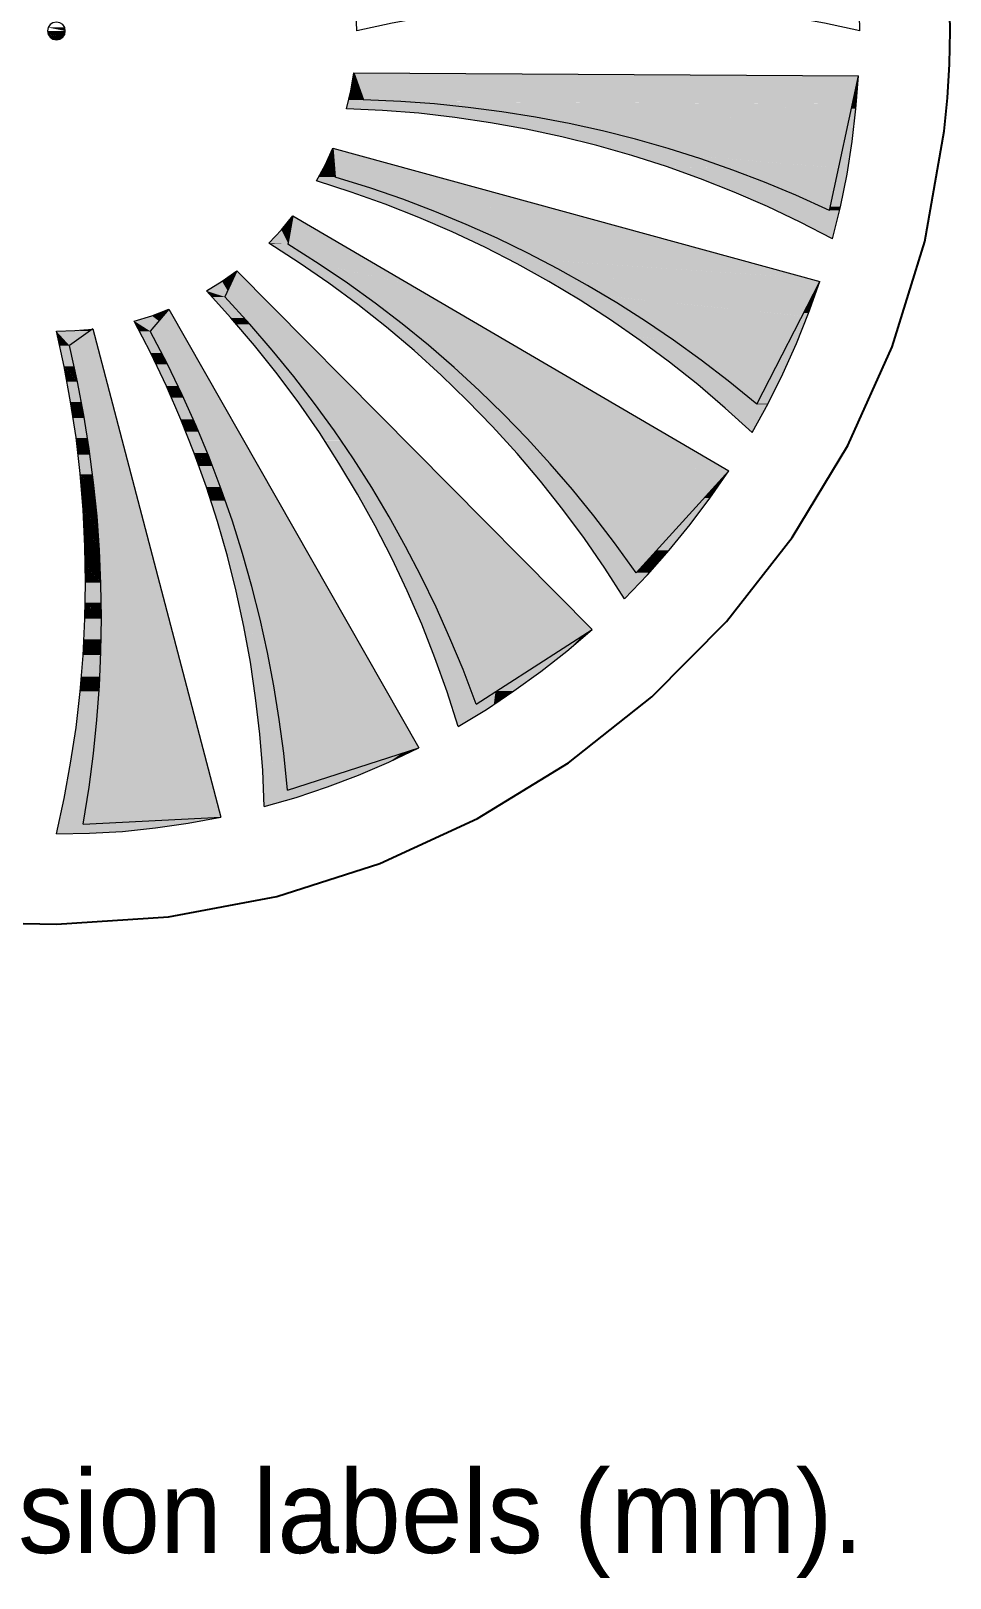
# Model space of a CAD drawing. Extents: x 0 to 244, y -13 to 257.
# Drawn here: x 199.2 to 243.5, y -13.2 to 61.3 of the extents above; entities that cross this region are included whole.
import ezdxf

# ---------------------------------------------------------------- set-up
doc = ezdxf.new("R2010")
doc.units = 0
for name, color, linetype in [('FILL', 8, 'Continuous'), ('GEOMETRY', 7, 'Continuous'), ('NOTE', 1, 'Continuous')]:
    doc.layers.add(name, color=color, linetype=linetype)

msp = doc.modelspace()

# ---------------------------------------------------------------- hatches: boundary and pattern name
at = {"layer": 'FILL'}
for points in [[(200.05, 61.179), (200.847, 61.179), (200.019, 61.347)], [(200.019, 61.347), (200.847, 61.179), (200.877, 61.347)], [(200.051, 61.513), (200.878, 61.346), (200.848, 61.513)], [(200.051, 61.179), (200.755, 61.04), (200.848, 61.179)], [(200.143, 61.039), (200.755, 61.039), (200.051, 61.178)], [(200.281, 60.948), (200.618, 60.948), (200.142, 61.039)], [(200.143, 61.039), (200.618, 60.948), (200.755, 61.039)], [(200.281, 60.948), (200.448, 60.918), (200.617, 60.948)], [(214.628, 58.467), (215.088, 58.467), (214.75, 59.186)], [(214.75, 59.185), (214.827, 59.185), (214.781, 59.325)], [(214.75, 59.186), (215.088, 58.467), (214.827, 59.186)], [(214.827, 59.185), (239.081, 59.185), (214.781, 59.325)], [(214.827, 59.186), (215.24, 58.023), (238.836, 58.023)], [(214.827, 59.186), (239.081, 59.186), (238.836, 58.023)], [(238.928, 58.467), (239.035, 58.467), (239.081, 59.186)], [(214.52, 58.023), (215.24, 58.023), (214.628, 58.467)], [(214.628, 58.467), (215.24, 58.023), (215.088, 58.467)], [(238.744, 57.595), (238.958, 57.595), (238.928, 58.467)], [(238.927, 58.467), (238.958, 57.595), (239.034, 58.467)], [(214.428, 57.626), (220.583, 57.626), (214.474, 57.824)], [(214.428, 57.595), (220.782, 57.595), (214.428, 57.627)], [(214.428, 57.626), (220.782, 57.594), (220.583, 57.626)], [(216.157, 57.519), (221.38, 57.519), (214.428, 57.595)], [(214.428, 57.595), (221.38, 57.519), (220.782, 57.595)], [(214.474, 57.824), (218.807, 57.824), (214.505, 57.946)], [(214.474, 57.824), (220.583, 57.626), (218.807, 57.824)], [(214.506, 57.947), (217.032, 57.947), (214.52, 58.023)], [(214.506, 57.947), (218.808, 57.825), (217.031, 57.947)], [(214.519, 58.022), (217.032, 57.946), (215.24, 58.022)], [(217.032, 57.947), (238.819, 57.947), (215.24, 58.023)], [(215.24, 58.022), (238.819, 57.946), (238.836, 58.022)], [(217.859, 57.38), (222.36, 57.38), (216.158, 57.519)], [(216.158, 57.518), (222.36, 57.379), (221.38, 57.518)], [(217.032, 57.947), (238.79, 57.825), (238.819, 57.947)], [(218.807, 57.824), (238.791, 57.824), (217.032, 57.946)], [(220.583, 57.626), (238.744, 57.626), (218.807, 57.824)], [(218.808, 57.824), (238.745, 57.626), (238.79, 57.824)], [(222.36, 57.38), (238.698, 57.38), (220.583, 57.627)], [(220.583, 57.626), (238.697, 57.379), (238.743, 57.626)], [(238.407, 56.019), (238.774, 56.019), (238.744, 57.595)], [(238.744, 57.595), (238.775, 56.019), (238.958, 57.595)], [(217.859, 57.38), (222.376, 57.38)], [(217.859, 57.38), (222.376, 57.38)], [(219.634, 57.182), (223.524, 57.182), (217.904, 57.38)], [(217.904, 57.38), (223.524, 57.182), (222.376, 57.38)], [(220.323, 57.09), (224.12, 57.09), (219.635, 57.182)], [(219.635, 57.182), (224.121, 57.09), (223.525, 57.182)], [(220.324, 57.09), (224.871, 56.921), (224.121, 57.09)], [(221.364, 56.921), (224.871, 56.921), (220.325, 57.09)], [(222.498, 56.723), (225.866, 56.723), (221.364, 56.921)], [(221.364, 56.921), (225.866, 56.723), (224.871, 56.921)], [(224.121, 57.09), (238.635, 57.09), (222.36, 57.38)], [(222.36, 57.38), (238.636, 57.09), (238.698, 57.38)], [(223.094, 56.614), (226.325, 56.614), (222.497, 56.723)], [(222.498, 56.723), (226.326, 56.614), (225.866, 56.723)], [(225.865, 56.723), (238.56, 56.723), (224.121, 57.09)], [(224.121, 57.09), (238.56, 56.723), (238.636, 57.09)], [(227.61, 56.309), (238.468, 56.309), (225.866, 56.723)], [(225.866, 56.723), (238.468, 56.309), (238.56, 56.723)], [(223.094, 56.614), (227.611, 56.309), (226.325, 56.614)], [(224.504, 56.309), (227.612, 56.309), (223.095, 56.614)], [(224.794, 56.247), (227.841, 56.247), (224.503, 56.309)], [(224.504, 56.309), (227.842, 56.247), (227.611, 56.309)], [(226.418, 55.851), (229.343, 55.851), (224.794, 56.247)], [(224.794, 56.247), (229.343, 55.851), (227.841, 56.247)], [(229.342, 55.85), (238.36, 55.85), (227.611, 56.309)], [(227.611, 56.309), (238.36, 55.85), (238.467, 56.309)], [(238.07, 54.44), (238.529, 54.44), (238.407, 56.019)], [(238.407, 56.019), (238.529, 54.44), (238.774, 56.019)], [(213.386, 54.885), (213.831, 54.885), (213.769, 55.696)], [(213.769, 55.696), (213.876, 54.303), (218.807, 54.303)], [(213.769, 55.696), (218.807, 54.303)], [(226.495, 55.818), (229.403, 55.818), (226.418, 55.85)], [(226.418, 55.85), (229.402, 55.818), (229.343, 55.85)], [(228.163, 55.345), (230.966, 55.345), (226.494, 55.818)], [(226.495, 55.817), (230.965, 55.344), (229.403, 55.817)], [(228.163, 55.345), (231.041, 55.328), (230.966, 55.345)], [(228.24, 55.328), (231.042, 55.328), (228.164, 55.345)], [(229.832, 54.808), (232.543, 54.808), (228.24, 55.329)], [(228.24, 55.329), (232.543, 54.808), (231.043, 55.329)], [(231.041, 55.329), (238.254, 55.329), (229.342, 55.85)], [(229.342, 55.85), (238.254, 55.329), (238.36, 55.85)], [(231.041, 55.329), (238.13, 54.747), (238.254, 55.329)], [(232.741, 54.746), (238.13, 54.746), (231.041, 55.328)], [(213.08, 54.303), (213.877, 54.303), (213.386, 54.885)], [(213.386, 54.885), (213.876, 54.303), (213.831, 54.885)], [(229.832, 54.808), (232.742, 54.746), (232.543, 54.808)], [(230.017, 54.745), (232.741, 54.745), (229.832, 54.807)], [(230.016, 54.746), (234.135, 54.226), (232.742, 54.746)], [(231.471, 54.226), (234.136, 54.226), (230.017, 54.746)], [(234.41, 54.118), (237.993, 54.118), (232.742, 54.746)], [(232.742, 54.746), (237.993, 54.118), (238.13, 54.746)], [(237.733, 52.879), (238.208, 52.879), (238.071, 54.44)], [(238.07, 54.44), (238.208, 52.879), (238.529, 54.44)], [(212.975, 54.118), (214.506, 54.118), (213.081, 54.303)], [(214.046, 53.767), (215.591, 53.767), (212.975, 54.118)], [(212.975, 54.118), (215.591, 53.767), (214.506, 54.118)], [(213.081, 54.303), (214.506, 54.118), (213.877, 54.303)], [(215.592, 53.768), (220.753, 53.768), (213.877, 54.303)], [(213.877, 54.303), (220.753, 53.768), (218.808, 54.303)], [(214.643, 53.584), (216.128, 53.584), (214.045, 53.768)], [(214.046, 53.768), (216.129, 53.584), (215.592, 53.768)], [(217.277, 53.185), (222.897, 53.185), (215.592, 53.768)], [(215.592, 53.768), (222.896, 53.185), (220.753, 53.768)], [(231.745, 54.119), (234.409, 54.119), (231.471, 54.227)], [(231.471, 54.227), (234.409, 54.119), (234.136, 54.227)], [(233.093, 53.584), (235.711, 53.584), (231.746, 54.118)], [(231.746, 54.118), (235.711, 53.584), (234.41, 54.118)], [(236.064, 53.431), (237.841, 53.431), (234.41, 54.119)], [(234.41, 54.118), (237.841, 53.43), (237.993, 54.118)], [(215.76, 53.185), (217.276, 53.185), (214.644, 53.585)], [(214.644, 53.584), (217.276, 53.184), (216.128, 53.584)], [(216.281, 53.002), (217.766, 53.002), (215.76, 53.185)], [(215.76, 53.185), (217.766, 53.002), (217.276, 53.185)], [(217.444, 52.542), (218.944, 52.542), (216.281, 53.002)], [(216.281, 53.002), (218.944, 52.542), (217.766, 53.002)], [(218.945, 52.541), (225.239, 52.541), (217.275, 53.185)], [(217.276, 53.185), (225.239, 52.541), (222.897, 53.185)], [(233.43, 53.431), (236.064, 53.431), (233.093, 53.585)], [(233.093, 53.584), (236.064, 53.43), (235.711, 53.584)], [(234.702, 52.879), (237.289, 52.879), (233.43, 53.43)], [(233.43, 53.43), (237.288, 52.879), (236.064, 53.43)], [(236.064, 53.43), (237.687, 52.696), (237.84, 53.43)], [(211.288, 51.762), (211.718, 51.762), (211.841, 52.436)], [(211.841, 52.436), (211.596, 51.072), (214.184, 51.072)], [(217.904, 52.357), (219.374, 52.357), (217.444, 52.542)], [(217.444, 52.542), (219.374, 52.357), (218.945, 52.542)], [(219.084, 51.853), (220.584, 51.853), (217.904, 52.358)], [(217.904, 52.358), (220.584, 51.853), (219.374, 52.358)], [(220.584, 51.853), (227.779, 51.853), (218.945, 52.542)], [(218.945, 52.542), (227.779, 51.853), (225.239, 52.542)], [(234.701, 52.879), (237.289, 52.879)], [(234.701, 52.879), (237.289, 52.879)], [(235.085, 52.695), (237.686, 52.695), (234.701, 52.879)], [(234.701, 52.879), (237.686, 52.695), (237.289, 52.879)], [(236.278, 52.129), (238.024, 52.129), (235.085, 52.695)], [(235.085, 52.695), (238.024, 52.129), (238.161, 52.695)], [(237.687, 52.695), (238.162, 52.695), (237.733, 52.879)], [(237.733, 52.879), (238.162, 52.695), (238.208, 52.879)], [(210.678, 51.117), (211.61, 51.117), (211.289, 51.762)], [(211.289, 51.762), (211.61, 51.117), (211.718, 51.762)], [(219.511, 51.67), (220.982, 51.67), (219.084, 51.853)], [(219.084, 51.853), (220.982, 51.67), (220.583, 51.853)], [(219.511, 51.67), (222.206, 51.103), (220.982, 51.67)], [(220.707, 51.103), (222.206, 51.103), (219.512, 51.67)], [(222.207, 51.103), (230.506, 51.103), (220.583, 51.853)], [(220.583, 51.853), (230.505, 51.103), (227.779, 51.853)], [(236.278, 52.129), (237.824, 51.331), (238.024, 52.129)], [(210.753, 51.072), (211.594, 51.072), (210.677, 51.118)], [(210.677, 51.118), (211.595, 51.072), (211.611, 51.118)], [(210.753, 51.072), (213.019, 50.168), (211.595, 51.072)], [(212.147, 50.168), (213.02, 50.168), (210.754, 51.072)], [(213.112, 50.108), (215.821, 50.108), (211.595, 51.072)], [(211.595, 51.072), (215.821, 50.108), (214.183, 51.072)], [(221.09, 50.919), (222.574, 50.919), (220.707, 51.103)], [(220.707, 51.103), (222.574, 50.919), (222.207, 51.103)], [(221.089, 50.92), (223.814, 50.309), (222.573, 50.92)], [(222.299, 50.308), (223.815, 50.308), (221.089, 50.919)], [(223.813, 50.308), (233.415, 50.308), (222.207, 51.104)], [(222.207, 51.103), (233.416, 50.307), (230.506, 51.103)], [(212.239, 50.107), (213.112, 50.107), (212.146, 50.168)], [(212.147, 50.168), (213.113, 50.107), (213.019, 50.168)], [(213.587, 49.188), (214.474, 49.188), (212.239, 50.108)], [(212.239, 50.108), (214.475, 49.188), (213.112, 50.108)], [(213.112, 50.108), (217.536, 49.113), (215.821, 50.108)], [(214.582, 49.112), (217.537, 49.112), (213.112, 50.107)], [(222.651, 50.121), (224.151, 50.121), (222.298, 50.307)], [(222.299, 50.308), (224.152, 50.122), (223.815, 50.308)], [(222.651, 50.121), (225.376, 49.447), (224.15, 50.121)], [(223.845, 49.447), (225.377, 49.447), (222.652, 50.121)], [(223.814, 50.308), (236.507, 49.449), (233.416, 50.308)], [(225.376, 49.448), (236.507, 49.448), (223.814, 50.307)], [(207.676, 48.821), (208.701, 48.821), (208.426, 49.281)], [(208.426, 49.281), (208.917, 49.281), (209.146, 49.786)], [(208.426, 49.281), (208.701, 48.821), (208.916, 49.281)], [(209.146, 49.785), (208.564, 48.529), (210.401, 48.529)], [(224.166, 49.281), (225.698, 49.281), (223.846, 49.448)], [(223.846, 49.447), (225.698, 49.28), (225.377, 49.447)], [(225.377, 48.561), (226.923, 48.561), (224.167, 49.281)], [(224.167, 49.281), (226.923, 48.561), (225.698, 49.281)], [(225.713, 49.265), (237.212, 49.265), (225.376, 49.447)], [(225.377, 49.447), (237.213, 49.265), (236.508, 49.447)], [(226.923, 48.561), (236.845, 48.561), (225.713, 49.267)], [(225.713, 49.266), (236.844, 48.56), (237.212, 49.266)], [(236.844, 48.561), (236.967, 48.561), (237.212, 49.267)], [(207.676, 48.821), (208.564, 48.529), (208.701, 48.821)], [(207.937, 48.529), (208.565, 48.529), (207.677, 48.821)], [(207.937, 48.53), (208.855, 47.519), (209.483, 47.519)], [(207.937, 48.53), (208.564, 48.53), (209.483, 47.519)], [(208.564, 48.53), (209.774, 47.214), (211.687, 47.214)], [(208.564, 48.53), (210.401, 48.53), (211.687, 47.214)], [(213.679, 49.112), (214.582, 49.112), (213.587, 49.188)], [(213.587, 49.188), (214.582, 49.112), (214.474, 49.188)], [(214.994, 48.147), (215.913, 48.147), (213.678, 49.113)], [(213.679, 49.112), (215.914, 48.146), (214.582, 49.112)], [(214.582, 49.113), (216.036, 48.055), (219.328, 48.055)], [(214.582, 49.113), (217.537, 49.113), (219.328, 48.055)], [(225.667, 48.377), (227.214, 48.377), (225.376, 48.561)], [(225.377, 48.561), (227.215, 48.377), (226.923, 48.561)], [(226.923, 48.561), (236.37, 47.612), (236.845, 48.561)], [(228.439, 47.611), (236.37, 47.611), (226.923, 48.56)], [(236.448, 47.75), (236.677, 47.75), (236.845, 48.561)], [(236.844, 48.561), (236.676, 47.75), (236.967, 48.561)], [(205.869, 47.934), (204.965, 46.877), (206.467, 46.877)], [(205.042, 47.626), (205.609, 47.626), (205.869, 47.934)], [(215.101, 48.055), (216.035, 48.055), (214.995, 48.147)], [(214.995, 48.147), (216.035, 48.055), (215.914, 48.147)], [(216.358, 47.061), (217.307, 47.061), (215.103, 48.055)], [(215.103, 48.055), (217.306, 47.061), (216.036, 48.055)], [(216.036, 48.055), (217.444, 46.951), (221.212, 46.951)], [(216.036, 48.055), (219.328, 48.055), (221.212, 46.951)], [(225.667, 48.377), (228.438, 47.61), (227.214, 48.377)], [(226.862, 47.61), (228.439, 47.61), (225.668, 48.377)], [(235.681, 46.278), (236.094, 46.278), (236.447, 47.75)], [(236.447, 47.751), (236.094, 46.279), (236.677, 47.751)], [(201.077, 46.186), (202.424, 46.186), (202.21, 46.983)], [(201.337, 46.906), (202.087, 46.906), (202.21, 46.984)], [(204.2, 47.365), (205.395, 47.365), (205.042, 47.626)], [(204.445, 46.878), (204.965, 46.878), (204.2, 47.366)], [(204.2, 47.365), (204.965, 46.877), (205.394, 47.365)], [(205.042, 47.626), (205.395, 47.365), (205.608, 47.626)], [(209.115, 47.212), (209.774, 47.212), (208.855, 47.518)], [(208.855, 47.518), (209.774, 47.212), (209.483, 47.518)], [(209.115, 47.213), (209.989, 46.202), (210.645, 46.202)], [(209.115, 47.213), (209.774, 47.213), (210.645, 46.202)], [(209.774, 47.213), (210.936, 45.865), (213.035, 45.865)], [(209.774, 47.213), (211.687, 47.213), (213.035, 45.865)], [(216.48, 46.951), (217.444, 46.951), (216.358, 47.06)], [(216.358, 47.06), (217.444, 46.951), (217.307, 47.06)], [(227.137, 47.428), (228.715, 47.428), (226.862, 47.611)], [(226.862, 47.61), (228.715, 47.427), (228.44, 47.61)], [(228.316, 46.616), (229.923, 46.616), (227.137, 47.428)], [(227.137, 47.428), (229.923, 46.616), (228.714, 47.428)], [(228.439, 47.61), (235.85, 46.616), (236.371, 47.61)], [(229.923, 46.617), (235.85, 46.617), (228.44, 47.611)], [(200.448, 46.878), (202.056, 46.878), (201.336, 46.906)], [(200.448, 46.877), (201.076, 46.188), (202.055, 46.877)], [(200.601, 46.187), (201.077, 46.187), (200.449, 46.876)], [(201.337, 46.906), (202.057, 46.878), (202.087, 46.906)], [(204.445, 46.877), (204.997, 45.82), (205.516, 45.82)], [(204.445, 46.877), (204.965, 46.877), (205.516, 45.82)], [(204.964, 46.877), (205.792, 45.283), (207.368, 45.283)], [(204.964, 46.877), (206.466, 46.877), (207.368, 45.283)], [(216.48, 46.951), (217.69, 45.928), (218.685, 45.928)], [(216.48, 46.951), (217.444, 46.951), (218.685, 45.928)], [(217.444, 46.951), (218.823, 45.82), (223.157, 45.82)], [(217.444, 46.951), (221.212, 46.951), (223.157, 45.82)], [(228.316, 46.617), (230.184, 46.432), (229.923, 46.617)], [(228.577, 46.431), (230.184, 46.431), (228.316, 46.616)], [(229.725, 45.574), (231.379, 45.574), (228.577, 46.432)], [(228.577, 46.432), (231.379, 45.574), (230.184, 46.432)], [(229.924, 46.616), (231.379, 45.574), (235.313, 45.574)], [(229.924, 46.616), (235.851, 46.616), (235.313, 45.574)], [(234.931, 44.824), (235.436, 44.824), (235.682, 46.278)], [(235.682, 46.278), (235.436, 44.824), (236.094, 46.278)], [(200.816, 45.178), (201.29, 45.178), (200.602, 46.187)], [(200.602, 46.186), (201.29, 45.177), (201.077, 46.186)], [(201.077, 46.187), (201.459, 44.442), (202.868, 44.442)], [(201.077, 46.187), (202.424, 46.187), (202.868, 44.442)], [(205.242, 45.284), (205.793, 45.284), (204.997, 45.82)], [(204.997, 45.82), (205.793, 45.284), (205.516, 45.82)], [(209.989, 46.203), (210.938, 45.866), (210.646, 46.203)], [(210.248, 45.865), (210.937, 45.865), (209.989, 46.202)], [(210.248, 45.865), (211.075, 44.823), (211.779, 44.823)], [(210.248, 45.865), (210.936, 45.865), (211.779, 44.823)], [(210.937, 45.865), (212.055, 44.473), (214.413, 44.473)], [(210.937, 45.865), (213.035, 45.865), (214.413, 44.473)], [(217.811, 45.821), (218.823, 45.821), (217.689, 45.928)], [(217.69, 45.928), (218.823, 45.821), (218.685, 45.928)], [(217.812, 45.821), (218.991, 44.765), (220.017, 44.765)], [(217.812, 45.821), (218.823, 45.821), (220.017, 44.765)], [(218.823, 45.821), (220.155, 44.626), (225.177, 44.626)], [(218.823, 45.821), (223.157, 45.821), (225.177, 44.626)], [(229.97, 45.391), (231.608, 45.391), (229.725, 45.575)], [(229.726, 45.574), (231.609, 45.391), (231.378, 45.574)], [(231.379, 45.574), (232.803, 44.487), (234.763, 44.487)], [(231.379, 45.574), (235.313, 45.574), (234.763, 44.487)], [(200.954, 44.442), (201.459, 44.442), (200.815, 45.177)], [(200.816, 45.178), (201.459, 44.443), (201.291, 45.178)], [(205.242, 45.283), (205.747, 44.242), (206.298, 44.242)], [(205.242, 45.283), (205.793, 45.283), (206.298, 44.242)], [(205.793, 45.283), (206.573, 43.677), (208.288, 43.677)], [(205.793, 45.283), (207.369, 45.283), (208.288, 43.677)], [(211.335, 44.473), (212.055, 44.473), (211.075, 44.824)], [(211.075, 44.824), (212.055, 44.473), (211.779, 44.824)], [(218.991, 44.764), (220.155, 44.625), (220.017, 44.764)], [(219.114, 44.625), (220.155, 44.625), (218.992, 44.764)], [(231.118, 44.488), (232.803, 44.488), (229.97, 45.391)], [(229.97, 45.391), (232.802, 44.488), (231.608, 45.391)], [(234.197, 43.387), (234.733, 43.387), (234.931, 44.824)], [(234.931, 44.824), (234.732, 43.387), (235.436, 44.824)], [(201.138, 43.463), (201.643, 43.463), (200.953, 44.441)], [(200.953, 44.441), (201.642, 43.463), (201.458, 44.441)], [(201.459, 44.442), (201.796, 42.697), (203.327, 42.697)], [(201.459, 44.442), (202.868, 44.442), (203.327, 42.697)], [(205.992, 43.677), (206.573, 43.677), (205.747, 44.242)], [(205.747, 44.242), (206.573, 43.677), (206.298, 44.242)], [(211.335, 44.473), (212.116, 43.431), (212.852, 43.431)], [(211.335, 44.473), (212.056, 44.473), (212.852, 43.431)], [(212.055, 44.473), (213.142, 43.049), (215.821, 43.049)], [(212.055, 44.473), (214.412, 44.473), (215.821, 43.049)], [(219.114, 44.625), (220.247, 43.537), (221.303, 43.537)], [(219.114, 44.625), (220.155, 44.625), (221.303, 43.537)], [(220.155, 44.625), (221.457, 43.399), (227.274, 43.399)], [(220.155, 44.625), (225.176, 44.625), (227.274, 43.399)], [(231.348, 44.305), (233.017, 44.305), (231.118, 44.488)], [(231.118, 44.487), (233.017, 44.304), (232.803, 44.487)], [(231.348, 44.305), (234.135, 43.386), (233.017, 44.305)], [(232.406, 43.386), (234.136, 43.386), (231.349, 44.305)], [(232.802, 44.488), (234.762, 44.488), (234.18, 43.355)], [(201.244, 42.696), (201.795, 42.696), (201.137, 43.462)], [(201.137, 43.462), (201.795, 42.696), (201.644, 43.462)], [(205.992, 43.677), (206.435, 42.636), (207.033, 42.636)], [(205.992, 43.677), (206.573, 43.677), (207.033, 42.636)], [(206.573, 43.677), (207.293, 42.036), (209.222, 42.036)], [(206.573, 43.677), (208.288, 43.677), (209.222, 42.036)], [(212.377, 43.049), (213.142, 43.049), (212.116, 43.431)], [(212.116, 43.431), (213.142, 43.049), (212.85, 43.431)], [(220.37, 43.399), (221.457, 43.399), (220.247, 43.538)], [(220.247, 43.538), (221.457, 43.399), (221.304, 43.538)], [(220.37, 43.4), (221.457, 42.282), (222.559, 42.282)], [(220.37, 43.4), (221.457, 43.4), (222.559, 42.282)], [(221.457, 43.4), (222.713, 42.131), (229.449, 42.131)], [(221.457, 43.4), (227.274, 43.4), (229.449, 42.131)], [(232.45, 43.355), (234.18, 43.355), (232.405, 43.386)], [(232.405, 43.386), (234.18, 43.355), (234.135, 43.386)], [(232.665, 43.171), (234.61, 43.171), (232.45, 43.356)], [(232.45, 43.355), (234.61, 43.17), (234.701, 43.355)], [(234.18, 43.355), (234.701, 43.355), (234.196, 43.386)], [(234.196, 43.386), (234.701, 43.355), (234.732, 43.386)], [(201.398, 41.731), (201.95, 41.731), (201.245, 42.696)], [(201.245, 42.696), (201.95, 41.731), (201.796, 42.696)], [(201.796, 42.697), (202.072, 40.936), (203.802, 40.936)], [(201.796, 42.697), (203.327, 42.697), (203.802, 40.936)], [(206.68, 42.036), (207.292, 42.036), (206.435, 42.636)], [(206.435, 42.636), (207.292, 42.036), (207.033, 42.636)], [(212.377, 43.049), (213.112, 41.991), (213.893, 41.991)], [(212.377, 43.049), (213.143, 43.049), (213.893, 41.991)], [(213.142, 43.049), (214.167, 41.594), (217.261, 41.594)], [(213.142, 43.049), (215.821, 43.049), (217.261, 41.594)], [(232.665, 43.171), (234.61, 43.171), (233.967, 41.991)], [(206.68, 42.036), (207.078, 41.013), (207.722, 41.013)], [(206.68, 42.036), (207.292, 42.036), (207.722, 41.013)], [(207.293, 42.036), (207.967, 40.385), (210.157, 40.385)], [(207.293, 42.036), (209.223, 42.036), (210.157, 40.385)], [(213.112, 41.992), (214.168, 41.595), (213.891, 41.992)], [(213.372, 41.595), (214.169, 41.595), (213.113, 41.992)], [(221.595, 42.131), (222.713, 42.131), (221.456, 42.281)], [(221.456, 42.281), (222.712, 42.131), (222.559, 42.281)], [(221.594, 42.131), (222.619, 40.996), (223.783, 40.996)], [(221.594, 42.131), (222.712, 42.131), (223.783, 40.996)], [(222.713, 42.131), (223.938, 40.828), (231.685, 40.828)], [(222.713, 42.131), (229.449, 42.131), (231.685, 40.828)], [(201.49, 40.936), (202.072, 40.936), (201.398, 41.732)], [(201.398, 41.731), (202.072, 40.935), (201.95, 41.731)], [(207.307, 40.385), (207.967, 40.385), (207.078, 41.013)], [(207.079, 41.013), (207.967, 40.385), (207.723, 41.013)], [(213.372, 41.594), (214.06, 40.523), (214.873, 40.523)], [(213.372, 41.594), (214.168, 41.594), (214.873, 40.523)], [(214.168, 41.594), (215.164, 40.094), (218.731, 40.094)], [(214.168, 41.594), (217.262, 41.594), (218.731, 40.094)], [(201.597, 39.986), (202.194, 39.986), (201.49, 40.936)], [(201.49, 40.936), (202.194, 39.986), (202.072, 40.936)], [(202.072, 40.936), (202.286, 39.16), (204.261, 39.16)], [(202.072, 40.936), (203.801, 40.936), (204.261, 39.16)], [(207.308, 40.385), (207.676, 39.374), (208.35, 39.374)], [(207.308, 40.385), (207.966, 40.385), (208.35, 39.374)], [(207.966, 40.385), (208.594, 38.716), (211.12, 38.716)], [(207.966, 40.385), (210.156, 40.385), (211.12, 38.716)], [(214.06, 40.523), (215.164, 40.094), (214.872, 40.523)], [(214.321, 40.093), (215.164, 40.093), (214.06, 40.522)], [(222.773, 40.828), (223.936, 40.828), (222.62, 40.996)], [(222.62, 40.996), (223.936, 40.828), (223.784, 40.996)], [(222.773, 40.828), (223.753, 39.664), (224.962, 39.664)], [(222.773, 40.828), (223.936, 40.828), (224.962, 39.664)], [(224.519, 40.155), (232.833, 40.155), (223.938, 40.829)], [(223.938, 40.829), (232.834, 40.155), (231.684, 40.829)], [(201.673, 39.159), (202.285, 39.159), (201.596, 39.985)], [(201.597, 39.986), (202.286, 39.16), (202.195, 39.986)], [(214.321, 40.094), (214.965, 39.021), (215.821, 39.021)], [(214.321, 40.094), (215.164, 40.094), (215.821, 39.021)], [(215.164, 40.094), (216.098, 38.576), (220.23, 38.576)], [(215.164, 40.094), (218.73, 40.094), (220.23, 38.576)], [(223.892, 39.481), (225.116, 39.481), (223.754, 39.665)], [(223.754, 39.664), (225.116, 39.48), (224.963, 39.664)], [(225.117, 39.481), (232.221, 39.481), (224.519, 40.155)], [(224.519, 40.155), (232.22, 39.481), (232.832, 40.155)], [(231.638, 38.838), (231.93, 38.838), (232.389, 39.664)], [(232.39, 39.664), (231.93, 38.838), (232.497, 39.664)], [(232.39, 39.664), (232.497, 39.664), (232.833, 40.154)], [(201.735, 38.257), (202.377, 38.257), (201.673, 39.16)], [(201.673, 39.159), (202.377, 38.256), (202.285, 39.159)], [(202.286, 39.159), (202.455, 37.367), (204.721, 37.367)], [(202.286, 39.159), (204.262, 39.159), (204.721, 37.367)], [(207.676, 39.374), (208.594, 38.716), (208.35, 39.374)], [(207.891, 38.716), (208.595, 38.716), (207.677, 39.374)], [(215.209, 38.577), (216.097, 38.577), (214.964, 39.021)], [(214.965, 39.021), (216.098, 38.577), (215.821, 39.021)], [(223.891, 39.481), (224.84, 38.287), (226.08, 38.287)], [(223.891, 39.481), (225.116, 39.481), (226.08, 38.287)], [(225.116, 39.481), (226.249, 38.103), (230.966, 38.103)], [(225.116, 39.481), (232.22, 39.481), (230.966, 38.103)], [(231.638, 38.838), (230.49, 37.567), (230.981, 37.567)], [(231.638, 38.838), (230.981, 37.567), (231.93, 38.838)], [(201.735, 38.256), (202.455, 37.368), (202.379, 38.256)], [(201.781, 37.367), (202.455, 37.367), (201.735, 38.255)], [(208.211, 37.721), (208.931, 37.721), (207.891, 38.716)], [(207.891, 38.716), (208.931, 37.721), (208.595, 38.716)], [(208.594, 38.716), (209.16, 37.016), (212.085, 37.016)], [(208.594, 38.716), (211.12, 38.716), (212.085, 37.016)], [(215.21, 38.576), (215.807, 37.506), (216.71, 37.506)], [(215.21, 38.576), (216.098, 38.576), (216.71, 37.506)], [(216.097, 38.576), (216.985, 37.03), (221.762, 37.03)], [(216.097, 38.576), (220.231, 38.576), (221.762, 37.03)], [(224.978, 38.103), (226.249, 38.103), (224.84, 38.287)], [(224.84, 38.286), (226.249, 38.102), (226.08, 38.286)], [(224.978, 38.103), (225.881, 36.894), (227.183, 36.894)], [(224.978, 38.103), (226.249, 38.103), (227.183, 36.894)], [(226.249, 38.103), (227.337, 36.68), (229.694, 36.68)], [(226.249, 38.103), (230.966, 38.103), (229.694, 36.68)], [(201.826, 36.512), (202.515, 36.512), (201.78, 37.367)], [(201.781, 37.367), (202.516, 36.511), (202.455, 37.367)], [(202.455, 37.367), (202.562, 35.592), (205.195, 35.592)], [(202.455, 37.367), (204.721, 37.367), (205.195, 35.592)], [(208.411, 37.016), (209.161, 37.016), (208.212, 37.721)], [(208.212, 37.721), (209.161, 37.016), (208.932, 37.721)], [(216.051, 37.03), (216.985, 37.03), (215.806, 37.506)], [(215.806, 37.506), (216.985, 37.03), (216.71, 37.506)], [(230.49, 37.568), (229.357, 36.326), (229.97, 36.326)], [(230.49, 37.568), (230.98, 37.568), (229.97, 36.326)], [(208.686, 36.034), (209.452, 36.034), (208.411, 37.015)], [(208.411, 37.015), (209.452, 36.034), (209.161, 37.015)], [(209.161, 37.016), (209.667, 35.301), (213.051, 35.301)], [(209.161, 37.016), (212.086, 37.016), (213.051, 35.301)], [(216.051, 37.03), (216.602, 35.943), (217.567, 35.943)], [(216.051, 37.03), (216.985, 37.03), (217.567, 35.943)], [(216.985, 37.03), (217.828, 35.453), (223.325, 35.453)], [(216.985, 37.03), (221.762, 37.03), (223.325, 35.453)], [(226.019, 36.68), (227.337, 36.68), (225.881, 36.894)], [(225.882, 36.894), (227.337, 36.68), (227.184, 36.894)], [(226.019, 36.68), (226.862, 35.453), (228.224, 35.453)], [(226.019, 36.68), (227.336, 36.68), (228.224, 35.453)], [(227.337, 36.68), (229.694, 36.68), (228.378, 35.239)], [(201.826, 36.511), (202.561, 35.592), (202.515, 36.511)], [(201.843, 35.592), (202.562, 35.592), (201.827, 36.511)], [(208.871, 35.301), (209.667, 35.301), (208.687, 36.035)], [(208.687, 36.034), (209.666, 35.3), (209.452, 36.034)], [(216.832, 35.454), (217.828, 35.454), (216.603, 35.944)], [(216.604, 35.944), (217.829, 35.454), (217.568, 35.944)], [(228.577, 35.453), (229.205, 35.453), (229.357, 36.325)], [(229.357, 36.325), (229.205, 35.453), (229.97, 36.325)], [(201.843, 35.592), (202.593, 34.767), (202.563, 35.592)], [(201.858, 34.766), (202.592, 34.766), (201.843, 35.591)], [(202.562, 35.592), (202.623, 33.801), (205.655, 33.801)], [(202.562, 35.592), (205.195, 35.592), (205.655, 33.801)], [(209.115, 34.337), (209.927, 34.337), (208.871, 35.301)], [(208.871, 35.301), (209.927, 34.337), (209.667, 35.301)], [(209.667, 35.301), (210.126, 33.571), (214.046, 33.571)], [(209.667, 35.301), (213.051, 35.301), (214.046, 33.571)], [(216.832, 35.453), (217.353, 34.366), (218.363, 34.366)], [(216.832, 35.453), (217.828, 35.453), (218.363, 34.366)], [(217.828, 35.453), (218.608, 33.847), (224.901, 33.847)], [(217.828, 35.453), (223.325, 35.453), (224.901, 33.847)], [(227.014, 35.238), (228.378, 35.238), (226.862, 35.453)], [(226.862, 35.453), (228.378, 35.238), (228.225, 35.453)], [(227.076, 35.133), (228.914, 35.133), (227.015, 35.239)], [(227.015, 35.239), (228.914, 35.133), (229.006, 35.239)], [(227.076, 35.132), (228.914, 35.132), (227.811, 33.984)], [(228.377, 35.238), (229.005, 35.238), (228.577, 35.453)], [(228.577, 35.453), (229.005, 35.238), (229.204, 35.453)], [(201.842, 33.801), (202.623, 33.801), (201.857, 34.766)], [(201.857, 34.765), (202.623, 33.8), (202.592, 34.765)], [(209.284, 33.57), (210.126, 33.57), (209.115, 34.337)], [(209.115, 34.337), (210.127, 33.57), (209.928, 34.337)], [(217.582, 33.847), (218.608, 33.847), (217.353, 34.367)], [(217.353, 34.367), (218.608, 33.847), (218.363, 34.367)], [(201.826, 33.019), (202.608, 33.019), (201.842, 33.801)], [(201.843, 33.801), (202.609, 33.019), (202.623, 33.801)], [(202.623, 33.801), (202.608, 32.024), (206.129, 32.024)], [(202.623, 33.801), (205.655, 33.801), (206.129, 32.024)], [(209.483, 32.637), (210.342, 32.637), (209.284, 33.57)], [(209.284, 33.57), (210.342, 32.637), (210.126, 33.57)], [(210.126, 33.571), (210.524, 31.842), (215.025, 31.842)], [(210.126, 33.571), (214.046, 33.571), (215.025, 31.842)], [(217.583, 33.847), (218.042, 32.759), (219.099, 32.759)], [(217.583, 33.847), (218.608, 33.847), (219.099, 32.759)], [(218.608, 33.847), (219.221, 32.499), (226.249, 32.499)], [(218.608, 33.847), (224.901, 33.847), (226.249, 32.499)], [(201.781, 32.024), (202.608, 32.024), (201.827, 33.018)], [(201.826, 33.019), (202.607, 32.025), (202.607, 33.019)], [(209.621, 31.841), (210.524, 31.841), (209.482, 32.637)], [(209.483, 32.637), (210.524, 31.841), (210.341, 32.637)], [(218.256, 32.223), (219.345, 32.223), (218.042, 32.759)], [(218.042, 32.759), (219.345, 32.223), (219.099, 32.759)], [(218.255, 32.223), (218.685, 31.137), (219.803, 31.137)], [(218.255, 32.223), (219.344, 32.223), (219.803, 31.137)], [(219.344, 32.223), (225.805, 32.223), (219.222, 32.499)], [(219.222, 32.499), (225.805, 32.223), (226.249, 32.499)], [(219.344, 32.223), (220.032, 30.569), (223.247, 30.569)], [(219.344, 32.223), (225.805, 32.223), (223.247, 30.569)], [(224.641, 31.457), (225.039, 31.457), (225.805, 32.223)], [(225.805, 32.223), (225.039, 31.457), (225.911, 32.223)], [(225.806, 32.223), (225.911, 32.223), (226.249, 32.499)], [(201.735, 31.273), (202.594, 31.273), (201.781, 32.025)], [(201.781, 32.024), (202.594, 31.273), (202.608, 32.024)], [(202.608, 32.024), (202.546, 30.232), (206.587, 30.232)], [(202.608, 32.024), (206.129, 32.024), (206.587, 30.232)], [(209.62, 31.841), (210.707, 30.906), (210.524, 31.841)], [(209.789, 30.906), (210.708, 30.906), (209.621, 31.841)], [(210.524, 31.841), (210.876, 30.079), (216.036, 30.079)], [(210.524, 31.841), (215.025, 31.841), (216.036, 30.079)], [(223.11, 30.478), (223.784, 30.478), (224.641, 31.457)], [(224.641, 31.457), (223.784, 30.478), (225.039, 31.457)], [(201.659, 30.231), (202.547, 30.231), (201.735, 31.273)], [(201.735, 31.273), (202.548, 30.232), (202.593, 31.273)], [(209.91, 30.079), (210.876, 30.079), (209.789, 30.906)], [(209.789, 30.906), (210.876, 30.079), (210.708, 30.906)], [(218.884, 30.569), (220.033, 30.569), (218.685, 31.137)], [(218.685, 31.137), (220.033, 30.569), (219.803, 31.137)], [(218.884, 30.569), (219.266, 29.498), (220.446, 29.498)], [(218.884, 30.569), (220.032, 30.569), (220.446, 29.498)], [(220.033, 30.569), (223.248, 30.569), (220.66, 28.9)], [(201.597, 29.528), (202.501, 29.528), (201.659, 30.231)], [(201.659, 30.231), (202.5, 29.528), (202.547, 30.231)], [(202.547, 30.232), (202.424, 28.44), (207.063, 28.44)], [(202.547, 30.232), (206.588, 30.232), (207.063, 28.44)], [(210.048, 29.19), (211.029, 29.19), (209.911, 30.079)], [(209.911, 30.079), (211.029, 29.19), (210.876, 30.079)], [(210.876, 30.079), (211.167, 28.318), (217.032, 28.318)], [(210.876, 30.079), (216.036, 30.079), (217.032, 28.318)], [(221.656, 29.543), (222.482, 29.543), (223.109, 30.478)], [(223.11, 30.478), (222.483, 29.543), (223.784, 30.478)], [(201.474, 28.439), (202.423, 28.439), (201.596, 29.528)], [(201.597, 29.528), (202.423, 28.439), (202.501, 29.528)], [(210.141, 28.319), (211.167, 28.319), (210.049, 29.191)], [(210.049, 29.191), (211.167, 28.319), (211.029, 29.191)], [(219.451, 28.899), (220.661, 28.899), (219.266, 29.497)], [(219.267, 29.497), (220.661, 28.899), (220.447, 29.497)], [(220.659, 28.899), (221.518, 28.899), (221.594, 29.497)], [(221.594, 29.497), (221.518, 28.899), (222.421, 29.497)], [(221.594, 29.497), (222.422, 29.497), (221.656, 29.543)], [(221.656, 29.543), (222.422, 29.497), (222.482, 29.543)], [(201.398, 27.798), (202.364, 27.798), (201.474, 28.44)], [(201.474, 28.439), (202.363, 27.797), (202.423, 28.439)], [(202.424, 28.44), (202.256, 26.665), (207.522, 26.665)], [(202.424, 28.44), (207.063, 28.44), (207.522, 26.665)], [(219.526, 28.654), (221.166, 28.654), (219.451, 28.899)], [(219.451, 28.899), (221.165, 28.654), (221.517, 28.899)], [(219.526, 28.654), (219.803, 27.827), (221.167, 28.654)], [(201.398, 27.798), (201.228, 26.664), (202.255, 26.664)], [(201.398, 27.798), (202.255, 26.664), (202.363, 27.798)], [(210.248, 27.446), (211.288, 27.446), (210.141, 28.319)], [(210.141, 28.319), (211.289, 27.446), (211.167, 28.319)], [(211.167, 28.319), (211.366, 26.803), (217.904, 26.803)], [(211.167, 28.319), (217.032, 28.319), (217.904, 26.803)], [(210.31, 26.542), (211.395, 26.542), (210.248, 27.446)], [(210.248, 27.446), (211.395, 26.542), (211.289, 27.446)], [(201.137, 26.066), (202.179, 26.066), (201.228, 26.665)], [(201.228, 26.665), (202.179, 26.066), (202.255, 26.665)], [(202.255, 26.664), (202.026, 24.903), (207.982, 24.903)], [(202.255, 26.664), (207.522, 26.664), (207.982, 24.903)], [(210.385, 25.716), (211.489, 25.716), (210.309, 26.542)], [(210.309, 26.542), (211.49, 25.716), (211.396, 26.542)], [(211.396, 26.542), (217.093, 26.542), (211.365, 26.803)], [(211.365, 26.803), (217.093, 26.542), (217.904, 26.803)], [(211.396, 26.542), (217.092, 26.542), (211.581, 24.766)], [(213.8, 25.485), (214.994, 25.485), (215.76, 26.113)], [(215.76, 26.113), (214.994, 25.485), (216.466, 26.113)], [(215.76, 26.112), (216.466, 26.112), (217.092, 26.542)], [(217.092, 26.542), (216.466, 26.112), (217.368, 26.542)], [(217.092, 26.542), (217.368, 26.542), (217.904, 26.803)], [(201.137, 26.067), (200.922, 24.904), (202.026, 24.904)], [(201.137, 26.067), (202.179, 26.067), (202.026, 24.904)], [(210.385, 25.716), (211.564, 24.92), (211.489, 25.716)], [(210.416, 24.919), (211.564, 24.919), (210.385, 25.715)], [(212.04, 24.919), (213.51, 24.919), (213.801, 25.484)], [(213.801, 25.485), (213.509, 24.92), (214.994, 25.485)], [(200.817, 24.353), (201.934, 24.353), (200.923, 24.904)], [(200.923, 24.903), (201.934, 24.352), (202.026, 24.903)], [(202.026, 24.904), (201.781, 23.466), (208.365, 23.466)], [(202.026, 24.904), (207.982, 24.904), (208.365, 23.466)], [(210.433, 24.766), (211.58, 24.766), (210.417, 24.919)], [(210.417, 24.919), (211.581, 24.766), (211.564, 24.919)], [(210.448, 24.413), (211.994, 24.413), (210.432, 24.766)], [(210.432, 24.766), (211.994, 24.413), (213.066, 24.766)], [(211.581, 24.766), (213.066, 24.766), (212.04, 24.919)], [(212.04, 24.919), (213.066, 24.766), (213.51, 24.919)], [(200.816, 24.353), (200.555, 23.174), (201.735, 23.174)], [(200.816, 24.353), (201.933, 24.353), (201.735, 23.174)], [(210.448, 24.414), (210.463, 23.971), (211.994, 24.414)], [(200.511, 22.944), (205.227, 22.944), (200.556, 23.129)], [(200.556, 23.128), (201.736, 23.128), (200.556, 23.174)], [(200.556, 23.174), (201.736, 23.128), (201.736, 23.174)], [(200.556, 23.128), (205.227, 22.943), (206.543, 23.128)], [(201.781, 23.465), (201.735, 23.128), (208.365, 23.465)], [(201.735, 23.128), (206.542, 23.128), (202.469, 23.174)], [(202.469, 23.174), (206.802, 23.174), (208.365, 23.465)], [(202.469, 23.174), (206.542, 23.128), (206.802, 23.174)], [(200.448, 22.685), (200.448, 22.653), (202.04, 22.685)], [(200.449, 22.685), (202.039, 22.685), (200.478, 22.776)], [(200.478, 22.776), (203.633, 22.776), (200.51, 22.945)], [(200.478, 22.776), (202.039, 22.685), (203.633, 22.776)], [(200.511, 22.945), (203.634, 22.776), (205.227, 22.945)]]:
    msp.add_hatch(color=7, dxfattribs=at).paths.add_polyline_path(points)

# ---------------------------------------------------------------- linework, layer by layer
at = {"layer": 'GEOMETRY', "lineweight": 15}
for points in [[(239.142, 61.347), (239.111, 62.938), (239.019, 64.531), (238.851, 66.108), (238.621, 67.686), (238.33, 69.263)], [(214.919, 61.347), (214.888, 62.235), (214.812, 63.107)], [(239.142, 61.347), (237.441, 61.714), (235.738, 62.031), (234.017, 62.291), (232.282, 62.493), (230.537, 62.637), (228.785, 62.724), (227.029, 62.753), (225.274, 62.724), (223.522, 62.637), (221.777, 62.493), (220.042, 62.291), (218.321, 62.031), (216.618, 61.714), (214.918, 61.347)], [(214.428, 57.595), (214.627, 58.467), (214.781, 59.325)], [(214.781, 59.325), (239.081, 59.185)], [(214.781, 59.325), (215.24, 58.022)], [(237.686, 52.696), (239.081, 59.186)], [(237.825, 51.332), (238.208, 52.879), (238.529, 54.44), (238.774, 56.019), (238.958, 57.595), (239.081, 59.186)], [(237.825, 51.332), (236.278, 52.129), (234.701, 52.881), (233.099, 53.578), (231.474, 54.222), (229.83, 54.81), (228.166, 55.344), (226.486, 55.823), (224.79, 56.246), (223.082, 56.613), (221.363, 56.925), (219.635, 57.18), (217.899, 57.378), (216.158, 57.519), (214.429, 57.595)], [(237.686, 52.696), (236.063, 53.43), (234.559, 54.058), (233.033, 54.642), (231.486, 55.181), (229.921, 55.675), (228.34, 56.124), (226.746, 56.526), (225.141, 56.881), (223.528, 57.19), (221.908, 57.451), (220.283, 57.665), (218.658, 57.83), (217.032, 57.947), (215.24, 58.023)], [(212.974, 54.118), (213.386, 54.885), (213.769, 55.695)], [(213.769, 55.696), (237.212, 49.266)], [(213.769, 55.696), (213.876, 54.303)], [(233.966, 41.991), (232.664, 43.171), (231.338, 44.305), (229.974, 45.393), (228.573, 46.435), (227.138, 47.43), (225.671, 48.377), (224.172, 49.275), (222.645, 50.123), (221.091, 50.921), (219.512, 51.666), (217.91, 52.36), (216.286, 52.999), (214.642, 53.584), (212.974, 54.118)], [(234.18, 43.355), (232.802, 44.488), (231.503, 45.483), (230.175, 46.441), (228.82, 47.361), (227.439, 48.242), (226.033, 49.083), (224.603, 49.883), (223.151, 50.64), (221.677, 51.355), (220.183, 52.026), (218.67, 52.653), (217.139, 53.234), (215.591, 53.768), (213.876, 54.303)], [(210.677, 51.117), (211.288, 51.762), (211.84, 52.435)], [(211.841, 52.436), (211.596, 51.072)], [(211.841, 52.436), (232.833, 40.155)], [(227.812, 33.984), (226.862, 35.454), (225.882, 36.881), (224.849, 38.28), (223.765, 39.648), (222.634, 40.984), (221.458, 42.284), (220.238, 43.546), (218.978, 44.767), (217.679, 45.944), (216.344, 47.076), (214.975, 48.159), (213.575, 49.191), (212.146, 50.169), (210.677, 51.118)], [(228.378, 35.238), (227.337, 36.68), (226.34, 37.98), (225.307, 39.251), (224.236, 40.491), (223.13, 41.7), (221.988, 42.876), (220.814, 44.018), (219.606, 45.126), (218.367, 46.198), (217.097, 47.233), (215.797, 48.23), (214.468, 49.189), (213.112, 50.107), (211.596, 51.072)], [(207.676, 48.821), (208.426, 49.281), (209.146, 49.786)], [(209.146, 49.785), (208.564, 48.529)], [(209.146, 49.785), (226.249, 32.499)], [(233.966, 41.991), (234.732, 43.386), (235.437, 44.823), (236.094, 46.278), (236.676, 47.75), (237.212, 49.265)], [(234.18, 43.355), (237.212, 49.266)], [(219.803, 27.827), (219.266, 29.498), (218.682, 31.142), (218.043, 32.765), (217.35, 34.368), (216.604, 35.947), (215.807, 37.501), (214.958, 39.028), (214.06, 40.526), (213.113, 41.993), (212.118, 43.428), (211.076, 44.828), (209.988, 46.192), (208.855, 47.518), (207.676, 48.82)], [(220.66, 28.9), (220.033, 30.569), (219.406, 32.087), (218.736, 33.583), (218.023, 35.058), (217.269, 36.51), (216.472, 37.938), (215.634, 39.341), (214.756, 40.72), (213.838, 42.073), (212.88, 43.4), (211.882, 44.699), (210.847, 45.97), (209.773, 47.213), (208.564, 48.53)], [(204.2, 47.365), (205.042, 47.626), (205.869, 47.933)], [(205.869, 47.934), (204.965, 46.877)], [(205.869, 47.934), (217.904, 26.803)], [(200.449, 46.877), (201.337, 46.905), (202.21, 46.983)], [(202.21, 46.984), (201.077, 46.187)], [(202.21, 46.984), (208.365, 23.465)], [(210.463, 23.971), (210.386, 25.716), (210.244, 27.467), (210.045, 29.207), (209.79, 30.934), (209.478, 32.648), (209.111, 34.349), (208.688, 36.035), (208.21, 37.707), (207.676, 39.363), (207.088, 41.003), (206.445, 42.626), (205.748, 44.232), (204.997, 45.821), (204.2, 47.366)], [(200.449, 22.653), (200.816, 24.353), (201.134, 26.057), (201.393, 27.779), (201.595, 29.513), (201.739, 31.258), (201.826, 33.01), (201.855, 34.765), (201.826, 36.52), (201.739, 38.272), (201.595, 40.017), (201.393, 41.752), (201.133, 43.473), (200.816, 45.178), (200.449, 46.878)], [(211.581, 24.766), (211.395, 26.542), (211.185, 28.167), (210.926, 29.785), (210.62, 31.395), (210.267, 32.994), (209.867, 34.583), (209.42, 36.16), (208.928, 37.722), (208.39, 39.27), (207.807, 40.801), (207.179, 42.315), (206.508, 43.81), (205.793, 45.284), (204.965, 46.877)], [(201.735, 23.128), (202.026, 24.903), (202.238, 26.528), (202.404, 28.158), (202.523, 29.791), (202.594, 31.426), (202.619, 33.062), (202.596, 34.698), (202.526, 36.332), (202.408, 37.964), (202.243, 39.592), (202.029, 41.215), (201.768, 42.832), (201.459, 44.441), (201.077, 46.187)], [(227.812, 33.984), (228.914, 35.132), (229.97, 36.326), (230.98, 37.568), (231.929, 38.838), (232.833, 40.155)], [(228.378, 35.238), (232.833, 40.154)], [(219.803, 27.827), (221.165, 28.654), (222.482, 29.543), (223.783, 30.477), (225.039, 31.457), (226.248, 32.499)], [(220.66, 28.9), (226.249, 32.5)], [(210.463, 23.971), (211.994, 24.413), (213.51, 24.919), (214.995, 25.485), (216.466, 26.113), (217.904, 26.803)], [(211.581, 24.766), (217.904, 26.803)], [(200.449, 22.653), (202.041, 22.685), (203.634, 22.776), (205.226, 22.943), (206.803, 23.174), (208.365, 23.465)], [(201.735, 23.128), (208.365, 23.465)]]:
    msp.add_lwpolyline(points, dxfattribs=at)
at = {"layer": 'GEOMETRY', "lineweight": 25}
msp.add_lwpolyline([(198.84, 18.335), (200.449, 18.305), (205.85, 18.649), (211.06, 19.637), (216.034, 21.229), (220.731, 23.389), (225.108, 26.078), (229.122, 29.258), (232.732, 32.891), (235.894, 36.939), (238.565, 41.364), (240.705, 46.129), (242.269, 51.194), (243.215, 56.523), (243.368, 58.131), (243.46, 59.739), (243.491, 61.347), (243.491, 61.347), (243.46, 62.953)], dxfattribs=at)
at = {"layer": 'GEOMETRY', "lineweight": 15}
msp.add_lwpolyline([(200.878, 61.347), (200.848, 61.514), (200.755, 61.654), (200.617, 61.743), (200.449, 61.775), (200.281, 61.743), (200.143, 61.654), (200.051, 61.514), (200.02, 61.347), (200.051, 61.179), (200.143, 61.039), (200.281, 60.949), (200.449, 60.918), (200.617, 60.949), (200.755, 61.039), (200.848, 61.179), (200.878, 61.347)], close=True, dxfattribs=at)

# ---------------------------------------------------------------- texts
at = {"layer": 'NOTE'}
msp.add_text('STRIPLINE - drawing taken from the product catalogue. Not to scale: use the dimension labels (mm).', height=4, dxfattribs=at).set_placement((0, -12))

doc.saveas('drawing.dxf')
